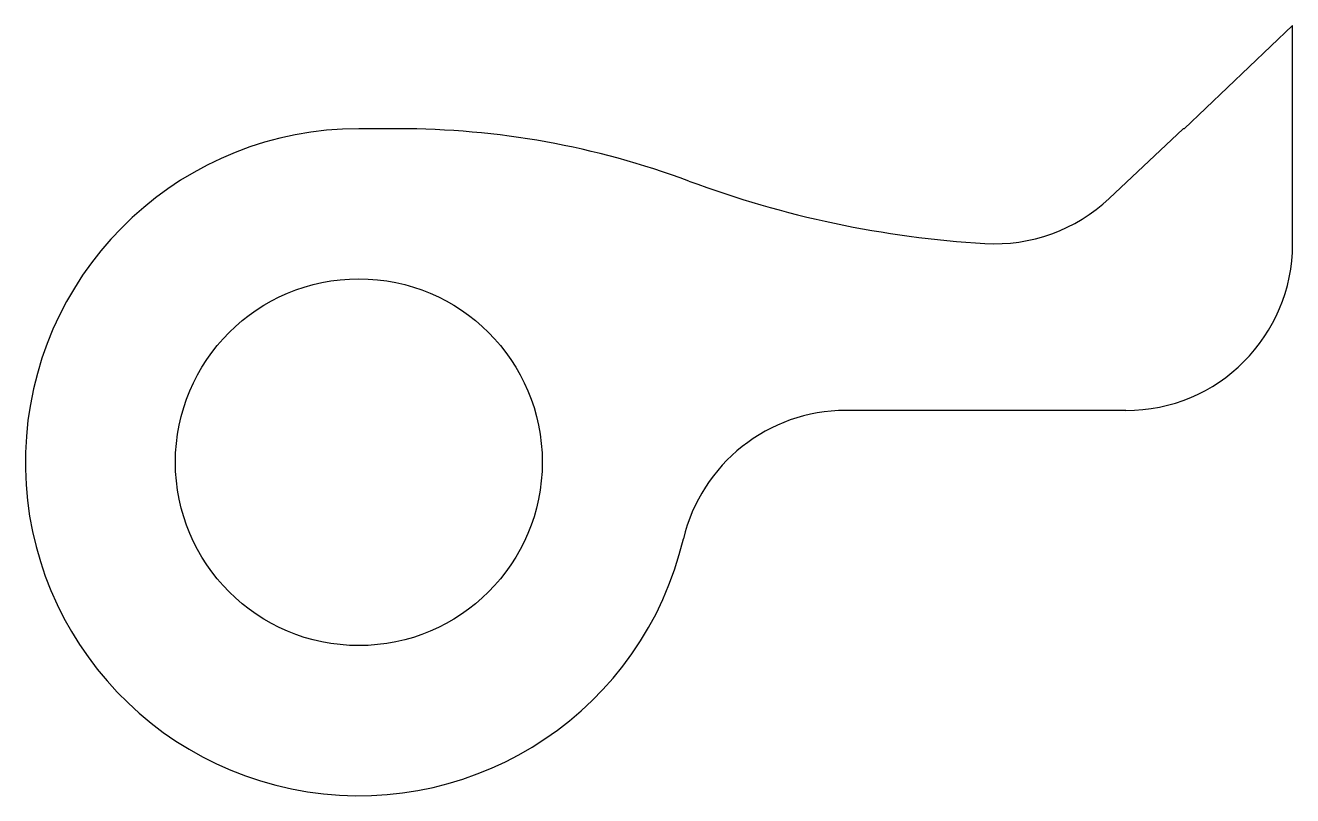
# Model space of a CAD drawing. Header units: millimetres. Extents: x -2 to 5.6, y -2 to 2.62.
import ezdxf

# ---------------------------------------------------------------- set-up
doc = ezdxf.new("R2010")
doc.units = ezdxf.units.MM

msp = doc.modelspace()

# ---------------------------------------------------------------- linework, layer by layer
at = {"color": 7, "linetype": 'Continuous', "lineweight": 25}
for p, q in [((5.6, 2.62), (4.95, 2)), ((5.6, 1.31), (5.6, 2.62)), ((0.2354, 2), (0, 2)), ((4.4998, 1.5824), (4.9426, 2)), ((4.95, 2), (4.9426, 2)), ((4.6, 0.31), (2.9196, 0.31))]:
    msp.add_line(p, q, dxfattribs=at)
msp.add_circle((0, 0), 1.1, dxfattribs=at)
for centre, radius, start, end in [((0, 0), 2, 90, 346.70293), ((0.2354, -3), 5, 69.5884, 90), ((4.1187, 7.4355), 6.1346, 249.5884, 266.59409), ((3.8137, 2.3099), 1, 266.59409, 313.32169), ((4.6, 1.31), 1, 270, 0), ((2.9196, -0.69), 1, 90, 166.70293)]:
    msp.add_arc(centre, radius, start, end, dxfattribs=at)

doc.saveas('drawing.dxf')
